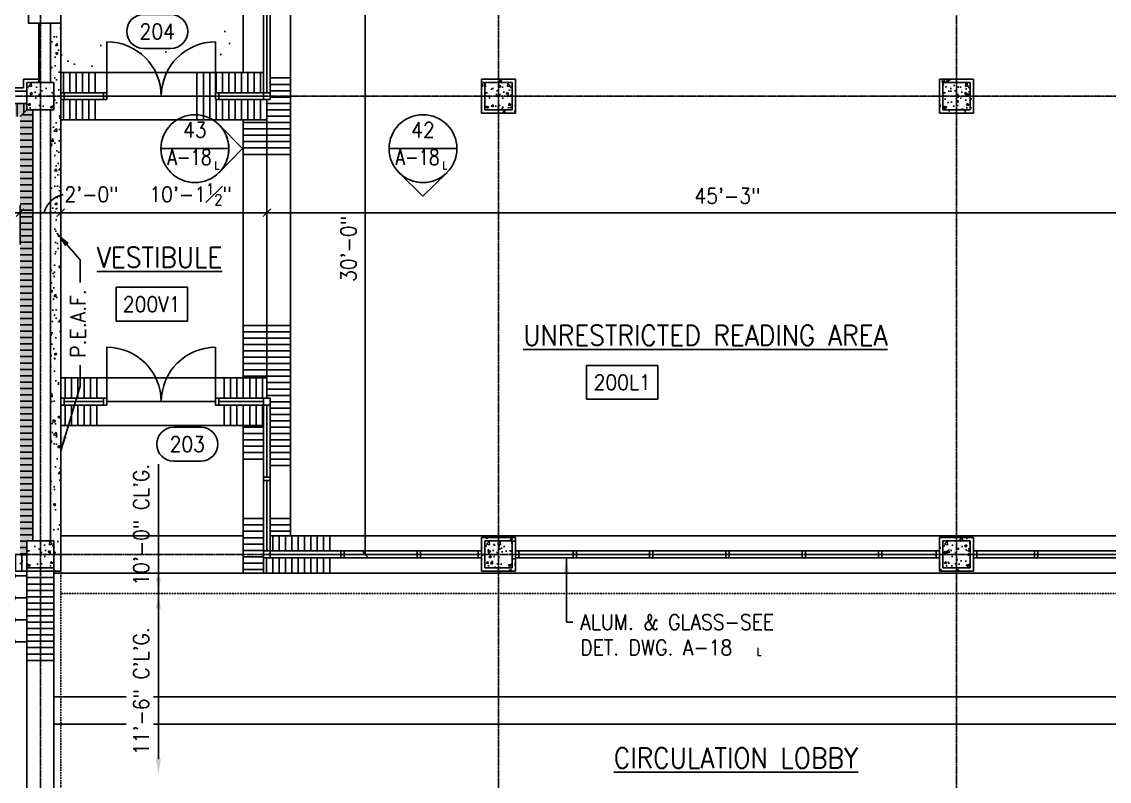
# Model space of a CAD drawing. Header units: inches. Extents: x 388 to 4053, y 352 to 2882.
# Drawn here: x 1736 to 2377, y 1724 to 2171 of the extents above; entities that cross this region are included whole.
import ezdxf
from ezdxf.enums import TextEntityAlignment as Align

# ---------------------------------------------------------------- set-up
doc = ezdxf.new("R2010")
doc.units = ezdxf.units.IN
doc.header["$LTSCALE"] = 0.5
doc.header["$MEASUREMENT"] = 0
doc.linetypes.add('CENTER', pattern=[3.25, 2.5, -0.25, 0.25, -0.25])
doc.linetypes.add('HIDDEN', pattern=[0.375, 0.25, -0.125])
for name, color, linetype in [('A-ANNO-DIMS', 7, 'Continuous'), ('A-ANNO-TEXT', 7, 'Continuous'), ('A-COLS', 2, 'Continuous'), ('A-COLS-PATT', 8, 'Continuous'), ('A-DOOR', 3, 'Continuous'), ('A-DOOR-IDEN', 7, 'Continuous'), ('A-ELEV-IDEN', 7, 'Continuous'), ('A-FLOR-IDEN', 7, 'Continuous'), ('A-FLOR-LEVL', 2, 'Continuous'), ('A-FLOR-OVHD', 2, 'Continuous'), ('A-FLOR-PATT', 8, 'Continuous'), ('A-FURN', 3, 'Continuous'), ('A-GLAZ', 3, 'Continuous'), ('A-GRID', 8, 'CENTER'), ('A-WALL', 2, 'Continuous'), ('A-WALL-PATT', 8, 'Continuous')]:
    doc.layers.add(name, color=color, linetype=linetype)
doc.styles.add('ROMANS', font='romans.shx', dxfattribs={"width": 0.9})
doc.dimstyles.new('DIM96', dxfattribs={"dimscale": 96, "dimtxt": 0.09375, "dimasz": 0.046875, "dimexe": 0.046875, "dimexo": 0.046875, "dimgap": 0.046875, "dimtad": 1, "dimdec": 4, "dimzin": 3, "dimdsep": 46, "dimlunit": 4, "dimtxsty": 'ROMANS', "dimblk": 'OBLIQUE', "dimcen": 0.046875, "dimaunit": 1, "dimazin": 0, "dimtfac": 0.7, "dimtdec": 4, "dimtofl": 0, "dimtmove": 2, "dimatfit": 3, "dimldrblk": 'OBLIQUE', "dimfxl": 0, "dimfrac": 1, "dimtolj": 1, "dimtzin": 0, "dimarcsym": 0})
doc.dimstyles.new('LD96', dxfattribs={"dimscale": 96, "dimtxt": 0.09375, "dimasz": 0.09375, "dimexe": 0.046875, "dimexo": 0.046875, "dimgap": 0.046875, "dimtad": 0, "dimdec": 4, "dimzin": 3, "dimdsep": 46, "dimlunit": 4, "dimtxsty": 'ROMANS', "dimcen": 0.046875, "dimaunit": 1, "dimadec": 0, "dimazin": 0, "dimtfac": 0.7, "dimtdec": 4, "dimtofl": 0, "dimtmove": 2, "dimatfit": 3, "dimfxl": 0, "dimfrac": 1, "dimtolj": 1, "dimtzin": 0, "dimarcsym": 0})
pattern_1 = [(90, (9.387, 0.503), (-3.75, 2e-16), [])]
pattern_2 = [(90, (10.4478, 0.9595), (-3.75, 2e-16), [])]
pattern_3 = [(50, (11.203, -0.822), (14.345204, -1.255043), [1.5, -16.5]), (355, (11.203, -0.822), (-2.77503, 15.04384), [1.2, -13.2]), (100.4514, (12.398, -0.927), (11.57019, 13.78879), [1.274804, -14.02284]), (46.1842, (11.203, 3.178), (21.34482, -3.31038), [2.25, -24.75]), (96.6356, (12.981, 2.902), (18.69325, 19.48236), [1.9122, -21.03426]), (351.1842, (11.203, 3.178), (18.69324, 19.48237), [1.8, -19.8]), (21, (13.203, 2.178), (11.93814, -8.05238), [1.5, -16.5]), (326, (13.203, 2.178), (4.86631, 14.503), [1.2, -13.2]), (71.4514, (14.197, 1.507), (16.80445, 6.45061), [1.274804, -14.02284]), (37.5, (11.2027, -0.8225), (0.243197, 6.657877), [0, -13.04, 0, -13.4, 0, -13.25]), (7.5, (11.203, -0.8225), (5.26139, 7.888234), [0, -7.64, 0, -12.74, 0, -5.05]), (327.5, (6.7427, -0.8225), (10.676449, -0.451097), [0, -5, 0, -15.6, 0, -20.7]), (317.5, (4.743, -0.822), (11.663723, 2.0021), [0, -6.5, 0, -10.36, 0, -14.7])]

# ---------------------------------------------------------------- blocks, each defined once
blk = doc.blocks.new('IDEN3')
for p, q in [((-0.0833, 0.1042), (0.0833, 0.1042)), ((-0.0833, -0.1042), (0.0833, -0.1042))]:
    blk.add_line(p, q)
for centre, start, end in [((-0.0833, 0), 90, 270), ((0.0833, 0), 270, 90)]:
    blk.add_arc(centre, 0.1042, start, end)
at = {"style": 'ROMANS', "width": 0.9}
blk.add_attdef('#', text='', height=0.0938, dxfattribs=at).set_placement((0, 0), align=Align.MIDDLE_CENTER)
blk = doc.blocks.new('ELEVIDEN')
for q in [(-14, 14.29), (14, 14.29)]:
    blk.add_line((0, 28), q)
blk.add_arc((0, 0), 20, 45.58469, 134.41531)
blk = doc.blocks.new('IDEN2')
for p, q in [((-0.2188, 0.1042), (0.2188, 0.1042)), ((-0.2188, 0.1042), (-0.2188, -0.1042)), ((0.2188, 0.1042), (0.2188, -0.1042)), ((-0.2188, -0.1042), (0.2188, -0.1042))]:
    blk.add_line(p, q)
at = {"style": 'ROMANS', "width": 0.9}
blk.add_attdef('#', text='', height=0.0938, dxfattribs=at).set_placement((0, 0), align=Align.MIDDLE_CENTER)
blk = doc.blocks.new('_Oblique')
at = {"color": 0, "lineweight": -2}
blk.add_line((-0.5, -0.5), (0.5, 0.5), dxfattribs=at)
blk = doc.blocks.new('*D57')
at = {"layer": 'A-ANNO-DIMS', "color": 0, "lineweight": -2}
for p, q in [((1934.6, 2217.28), (1943.02, 2217.28)), ((1938.52, 2217.28), (1938.52, 1857.28)), ((1932.59, 1857.28), (1943.02, 1857.28))]:
    blk.add_line(p, q, dxfattribs=at)
at = {"layer": 'Defpoints', "color": 0}
for p in [(1930.1, 2217.28), (1928.09, 1857.28), (1938.52, 1857.28)]:
    blk.add_point(p, dxfattribs=at)
at = {"layer": 'A-ANNO-DIMS', "color": 0, "lineweight": -2, "xscale": 4.5, "yscale": 4.5, "zscale": 4.5}
for p, rotation in [((1938.52, 2217.28), 90), ((1938.52, 1857.28), 270)]:
    blk.add_blockref('_Oblique', p, dxfattribs=dict(at, rotation=rotation))
at = {"layer": 'A-ANNO-DIMS', "color": 0, "insert": (1928.66, 2037.28), "char_height": 9, "attachment_point": 5, "rotation": 90, "style": 'ROMANS'}
blk.add_mtext('\\A1;30\'-0"', dxfattribs=at)
blk = doc.blocks.new('*D60')
at = {"layer": 'A-ANNO-DIMS', "color": 0, "lineweight": -2}
for p, q in [((1577.08, 2036.43), (1577.08, 2063.13)), ((1577.08, 2058.63), (1735.08, 2058.63)), ((1735.08, 2039.94), (1735.08, 2063.13))]:
    blk.add_line(p, q, dxfattribs=at)
at = {"layer": 'Defpoints', "color": 0}
for p in [(1735.08, 2058.63), (1577.08, 2031.93), (1735.08, 2035.44)]:
    blk.add_point(p, dxfattribs=at)
at = {"layer": 'A-ANNO-DIMS', "color": 0, "lineweight": -2, "xscale": 4.5, "yscale": 4.5, "zscale": 4.5, "rotation": 180}
blk.add_blockref('_Oblique', (1577.08, 2058.63), dxfattribs=at)
at = {"layer": 'A-ANNO-DIMS', "color": 0, "lineweight": -2, "xscale": 4.5, "yscale": 4.5, "zscale": 4.5}
blk.add_blockref('_Oblique', (1735.08, 2058.63), dxfattribs=at)
at = {"layer": 'A-ANNO-DIMS', "color": 0, "insert": (1687.43, 2069.43), "char_height": 9, "attachment_point": 5, "style": 'ROMANS'}
blk.add_mtext('\\A1;13\'-2"', dxfattribs=at)
blk = doc.blocks.new('*D61')
at = {"layer": 'A-ANNO-DIMS', "color": 0, "lineweight": -2}
for p, q in [((1735.08, 2039.94), (1735.08, 2063.13)), ((1735.08, 2058.63), (1759.08, 2058.63)), ((1759.08, 2047.67), (1759.08, 2063.13))]:
    blk.add_line(p, q, dxfattribs=at)
at = {"layer": 'Defpoints', "color": 0}
for p in [(1759.08, 2058.63), (1759.08, 2043.17), (1735.08, 2035.44)]:
    blk.add_point(p, dxfattribs=at)
at = {"layer": 'A-ANNO-DIMS', "color": 0, "lineweight": -2, "xscale": 4.5, "yscale": 4.5, "zscale": 4.5, "rotation": 180}
blk.add_blockref('_Oblique', (1735.08, 2058.63), dxfattribs=at)
at = {"layer": 'A-ANNO-DIMS', "color": 0, "lineweight": -2, "xscale": 4.5, "yscale": 4.5, "zscale": 4.5}
blk.add_blockref('_Oblique', (1759.08, 2058.63), dxfattribs=at)
at = {"layer": 'A-ANNO-DIMS', "color": 0, "insert": (1777.24, 2069.43), "char_height": 9, "attachment_point": 5, "style": 'ROMANS'}
blk.add_mtext('\\A1;2\'-0"', dxfattribs=at)
blk = doc.blocks.new('*D62')
at = {"layer": 'A-ANNO-DIMS', "color": 0, "lineweight": -2}
for p, q in [((1759.08, 2047.67), (1759.08, 2063.13)), ((1759.08, 2058.63), (1880.58, 2058.63)), ((1880.58, 2047.67), (1880.58, 2063.13))]:
    blk.add_line(p, q, dxfattribs=at)
at = {"layer": 'Defpoints', "color": 0}
for p in [(1880.58, 2058.63), (1759.08, 2043.17), (1880.58, 2043.17)]:
    blk.add_point(p, dxfattribs=at)
at = {"layer": 'A-ANNO-DIMS', "color": 0, "lineweight": -2, "xscale": 4.5, "yscale": 4.5, "zscale": 4.5, "rotation": 180}
blk.add_blockref('_Oblique', (1759.08, 2058.63), dxfattribs=at)
at = {"layer": 'A-ANNO-DIMS', "color": 0, "lineweight": -2, "xscale": 4.5, "yscale": 4.5, "zscale": 4.5}
blk.add_blockref('_Oblique', (1880.58, 2058.63), dxfattribs=at)
at = {"layer": 'A-ANNO-DIMS', "color": 0, "insert": (1835.67, 2069.43), "char_height": 9, "attachment_point": 5, "style": 'ROMANS'}
blk.add_mtext('\\A1;10\'-1{\\H0.700000x;\\S1#2;}"', dxfattribs=at)
blk = doc.blocks.new('*D63')
at = {"layer": 'A-ANNO-DIMS', "color": 0, "lineweight": -2}
for p, q in [((1880.58, 2047.67), (1880.58, 2063.13)), ((1880.58, 2058.63), (2423.58, 2058.63)), ((2423.58, 2024.43), (2423.58, 2063.13))]:
    blk.add_line(p, q, dxfattribs=at)
at = {"layer": 'Defpoints', "color": 0}
for p in [(2423.58, 2058.63), (1880.58, 2043.17), (2423.58, 2019.93)]:
    blk.add_point(p, dxfattribs=at)
at = {"layer": 'A-ANNO-DIMS', "color": 0, "lineweight": -2, "xscale": 4.5, "yscale": 4.5, "zscale": 4.5, "rotation": 180}
blk.add_blockref('_Oblique', (1880.58, 2058.63), dxfattribs=at)
at = {"layer": 'A-ANNO-DIMS', "color": 0, "lineweight": -2, "xscale": 4.5, "yscale": 4.5, "zscale": 4.5}
blk.add_blockref('_Oblique', (2423.58, 2058.63), dxfattribs=at)
at = {"layer": 'A-ANNO-DIMS', "color": 0, "insert": (2152.08, 2068.49), "char_height": 9, "attachment_point": 5, "style": 'ROMANS'}
blk.add_mtext('\\A1;45\'-3"', dxfattribs=at)
blk = doc.blocks.new('DOOR1')
at = {"color": 0, "linetype": 'ByBlock'}
blk.add_line((0, 0), (0, 1), dxfattribs=at)
blk.add_arc((0, 0), 1, 90, 180, dxfattribs=at)
blk = doc.blocks.new('IDEN4')
blk.add_line((-0.2083, 0), (0.2083, 0))
blk.add_circle((0, 0), 0.2083)
at = {"style": 'ROMANS'}
for tag, height, width, p in [('#', 0.0938, 0.9, (0, 0.1148)), ('##', 0.0938, 0.8, (-0.0336, -0.0524)), ('@', 0.0469, 0.9, (0.135, -0.1024))]:
    blk.add_attdef(tag, text='', height=height, dxfattribs=dict(at, width=width)).set_placement(p, align=Align.MIDDLE_CENTER)
blk = doc.blocks.new('1')
for p, q in [((-8, 8), (8, 8)), ((-8, 8), (-8, -8)), ((8, 8), (8, -8)), ((-8, -8), (8, -8))]:
    blk.add_line(p, q)

msp = doc.modelspace()

# ---------------------------------------------------------------- hatches: boundary and pattern name
at = {"layer": 'A-COLS-PATT'}
h = msp.add_hatch(dxfattribs=at)
h.set_pattern_fill('AR-CONC', color=256, scale=2, style=0)
h.set_pattern_definition([(50, (780.299, -251.055), (14.345204, -1.255043), [1.5, -16.5]), (355, (780.299, -251.055), (-2.77503, 15.04384), [1.2, -13.2]), (100.4514, (781.495, -251.159), (11.57019, 13.78879), [1.2748, -14.02284]), (46.1842, (780.3, -247.055), (21.34482, -3.31038), [2.25, -24.75]), (96.6356, (782.078, -247.33), (18.69325, 19.48236), [1.9122, -21.03426]), (351.1842, (780.3, -247.055), (18.69324, 19.48237), [1.8, -19.8]), (21, (782.299, -248.055), (11.93814, -8.05238), [1.5, -16.5]), (326, (782.299, -248.055), (4.86631, 14.503), [1.2, -13.2]), (71.4514, (783.294, -248.726), (16.80445, 6.45061), [1.2748, -14.02284]), (37.5, (780.299, -251.0546), (0.243197, 6.657877), [0, -13.04, 0, -13.4, 0, -13.25]), (7.5, (780.299, -251.0546), (5.26139, 7.888234), [0, -7.64, 0, -12.74, 0, -5.05]), (327.5, (775.839, -251.0546), (10.676449, -0.451097), [0, -5, 0, -15.6, 0, -20.7]), (317.5, (773.839, -251.055), (11.663723, 2.0021), [0, -6.5, 0, -10.36, 0, -14.7])])
h.paths.add_polyline_path([(1739.08318, 2135.27553), (1739.08318, 2119.27553), (1755.08318, 2119.27553), (1755.08318, 2135.27553)])
h = msp.add_hatch(dxfattribs=at)
h.set_pattern_fill('AR-CONC', color=256, scale=2, style=0)
h.set_pattern_definition([(130, (2983.867, -251.055), (-14.345204, -1.255043), [1.5, -16.5]), (185, (2983.867, -251.055), (2.77503, 15.04384), [1.2, -13.2]), (79.5486, (2982.672, -251.159), (-11.57019, 13.78879), [1.2748, -14.02284]), (133.8158, (2983.867, -247.055), (-21.34482, -3.31038), [2.25, -24.75]), (83.3644, (2982.088, -247.33), (-18.69325, 19.48236), [1.9122, -21.03426]), (188.8158, (2983.867, -247.055), (-18.69324, 19.48237), [1.8, -19.8]), (159, (2981.867, -248.055), (-11.93814, -8.05238), [1.5, -16.5]), (214, (2981.867, -248.055), (-4.86631, 14.503), [1.2, -13.2]), (108.5486, (2980.872, -248.726), (-16.80445, 6.45061), [1.2748, -14.02284]), (142.5, (2983.867, -251.0546), (-0.243197, 6.657877), [0, -13.04, 0, -13.4, 0, -13.25]), (172.5, (2983.867, -251.0546), (-5.26139, 7.888234), [0, -7.64, 0, -12.74, 0, -5.05]), (212.5, (2988.327, -251.0546), (-10.676449, -0.451097), [0, -5, 0, -15.6, 0, -20.7]), (222.5, (2990.327, -251.055), (-11.663723, 2.0021), [0, -6.5, 0, -10.36, 0, -14.7])])
h.paths.add_polyline_path([(2025.08318, 2135.27553), (2025.08318, 2119.27553), (2009.08318, 2119.27553), (2009.08318, 2135.27553)])
h = msp.add_hatch(dxfattribs=at)
h.set_pattern_fill('AR-CONC', color=256, scale=2, style=0)
h.set_pattern_definition([(130, (3253.867, -251.055), (-14.345204, -1.255043), [1.5, -16.5]), (185, (3253.867, -251.055), (2.77503, 15.04384), [1.2, -13.2]), (79.5486, (3252.672, -251.159), (-11.57019, 13.78879), [1.2748, -14.02284]), (133.8158, (3253.867, -247.055), (-21.34482, -3.31038), [2.25, -24.75]), (83.3644, (3252.088, -247.33), (-18.69325, 19.48236), [1.9122, -21.03426]), (188.8158, (3253.867, -247.055), (-18.69324, 19.48237), [1.8, -19.8]), (159, (3251.867, -248.055), (-11.93814, -8.05238), [1.5, -16.5]), (214, (3251.867, -248.055), (-4.86631, 14.503), [1.2, -13.2]), (108.5486, (3250.872, -248.726), (-16.80445, 6.45061), [1.2748, -14.02284]), (142.5, (3253.867, -251.0546), (-0.243197, 6.657877), [0, -13.04, 0, -13.4, 0, -13.25]), (172.5, (3253.867, -251.0546), (-5.26139, 7.888234), [0, -7.64, 0, -12.74, 0, -5.05]), (212.5, (3258.327, -251.0546), (-10.676449, -0.451097), [0, -5, 0, -15.6, 0, -20.7]), (222.5, (3260.327, -251.055), (-11.663723, 2.0021), [0, -6.5, 0, -10.36, 0, -14.7])])
h.paths.add_polyline_path([(2295.08318, 2135.27553), (2295.08318, 2119.27553), (2279.08318, 2119.27553), (2279.08318, 2135.27553)])
h = msp.add_hatch(dxfattribs=at)
h.set_pattern_fill('AR-CONC', color=256, scale=2, style=0)
h.set_pattern_definition([(130, (2713.867, -521.055), (-14.345204, -1.255043), [1.5, -16.5]), (185, (2713.867, -521.055), (2.77503, 15.04384), [1.2, -13.2]), (79.5486, (2712.672, -521.159), (-11.57019, 13.78879), [1.2748, -14.02284]), (133.8158, (2713.867, -517.055), (-21.34482, -3.31038), [2.25, -24.75]), (83.3644, (2712.088, -517.33), (-18.69325, 19.48236), [1.9122, -21.03426]), (188.8158, (2713.867, -517.055), (-18.69324, 19.48237), [1.8, -19.8]), (159, (2711.867, -518.055), (-11.93814, -8.05238), [1.5, -16.5]), (214, (2711.867, -518.055), (-4.86631, 14.503), [1.2, -13.2]), (108.5486, (2710.872, -518.726), (-16.80445, 6.45061), [1.2748, -14.02284]), (142.5, (2713.867, -521.0546), (-0.243197, 6.657877), [0, -13.04, 0, -13.4, 0, -13.25]), (172.5, (2713.867, -521.0546), (-5.26139, 7.888234), [0, -7.64, 0, -12.74, 0, -5.05]), (212.5, (2718.327, -521.0546), (-10.676449, -0.451097), [0, -5, 0, -15.6, 0, -20.7]), (222.5, (2720.327, -521.055), (-11.663723, 2.0021), [0, -6.5, 0, -10.36, 0, -14.7])])
h.paths.add_polyline_path([(1755.08318, 1865.27553), (1755.08318, 1849.27553), (1739.08318, 1849.27553), (1739.08318, 1865.27553)])
h = msp.add_hatch(dxfattribs=at)
h.set_pattern_fill('AR-CONC', color=256, scale=2, style=0)
h.set_pattern_definition([(50, (1050.299, -521.055), (14.345204, -1.255043), [1.5, -16.5]), (355, (1050.299, -521.055), (-2.77503, 15.04384), [1.2, -13.2]), (100.4514, (1051.495, -521.159), (11.57019, 13.78879), [1.2748, -14.02284]), (46.1842, (1050.3, -517.055), (21.34482, -3.31038), [2.25, -24.75]), (96.6356, (1052.078, -517.33), (18.69325, 19.48236), [1.9122, -21.03426]), (351.1842, (1050.3, -517.055), (18.69324, 19.48237), [1.8, -19.8]), (21, (1052.299, -518.055), (11.93814, -8.05238), [1.5, -16.5]), (326, (1052.299, -518.055), (4.86631, 14.503), [1.2, -13.2]), (71.4514, (1053.294, -518.726), (16.80445, 6.45061), [1.2748, -14.02284]), (37.5, (1050.299, -521.0546), (0.243197, 6.657877), [0, -13.04, 0, -13.4, 0, -13.25]), (7.5, (1050.299, -521.0546), (5.26139, 7.888234), [0, -7.64, 0, -12.74, 0, -5.05]), (327.5, (1045.839, -521.0546), (10.676449, -0.451097), [0, -5, 0, -15.6, 0, -20.7]), (317.5, (1043.839, -521.055), (11.663723, 2.0021), [0, -6.5, 0, -10.36, 0, -14.7])])
h.paths.add_polyline_path([(2009.08318, 1865.27553), (2009.08318, 1849.27553), (2025.08318, 1849.27553), (2025.08318, 1865.27553)])
h = msp.add_hatch(dxfattribs=at)
h.set_pattern_fill('AR-CONC', color=256, scale=2, style=0)
h.set_pattern_definition([(50, (1320.299, -521.055), (14.345204, -1.255043), [1.5, -16.5]), (355, (1320.299, -521.055), (-2.77503, 15.04384), [1.2, -13.2]), (100.4514, (1321.495, -521.159), (11.57019, 13.78879), [1.2748, -14.02284]), (46.1842, (1320.3, -517.055), (21.34482, -3.31038), [2.25, -24.75]), (96.6356, (1322.078, -517.33), (18.69325, 19.48236), [1.9122, -21.03426]), (351.1842, (1320.3, -517.055), (18.69324, 19.48237), [1.8, -19.8]), (21, (1322.299, -518.055), (11.93814, -8.05238), [1.5, -16.5]), (326, (1322.299, -518.055), (4.86631, 14.503), [1.2, -13.2]), (71.4514, (1323.294, -518.726), (16.80445, 6.45061), [1.2748, -14.02284]), (37.5, (1320.299, -521.0546), (0.243197, 6.657877), [0, -13.04, 0, -13.4, 0, -13.25]), (7.5, (1320.299, -521.0546), (5.26139, 7.888234), [0, -7.64, 0, -12.74, 0, -5.05]), (327.5, (1315.839, -521.0546), (10.676449, -0.451097), [0, -5, 0, -15.6, 0, -20.7]), (317.5, (1313.839, -521.055), (11.663723, 2.0021), [0, -6.5, 0, -10.36, 0, -14.7])])
h.paths.add_polyline_path([(2279.08318, 1865.27553), (2279.08318, 1849.27553), (2295.08318, 1849.27553), (2295.08318, 1865.27553)])
at = {"layer": 'A-FLOR-PATT'}
h = msp.add_hatch(dxfattribs=at)
h.set_pattern_fill('AR-SAND', color=256, scale=20, style=0)
h.set_pattern_definition([(37.5, (10.54, -1.04), (-1.25987, 38.53648), [0, -30.4, 0, -34, 0, -32.5]), (7.5, (10.54, -1.04), (35.3955, 56.4429), [0, -16.4, 0, -27.4, 0, -10.5]), (327.5, (-14.06, -1.04), (62.28284, 0.11318), [0, -10, 0, -36, 0, -47]), (317.5, (-14.06, -1.04), (60.1225, 17.5535), [0, -5, 0, -23.6, 0, -27])])
h.paths.add_polyline_path([(1866.58318, 2231.27553), (2017.08318, 2231.27553), (2017.08318, 2293.27553), (1759.08318, 2293.27553), (1759.08318, 2194.27553), (1759.08318, 2170.27553), (1759.08318, 2141.27553), (1786.33318, 2141.27553), (1786.33318, 2159.27553, -0.287007575), (1815.10817, 2141.27553), (1821.55819, 2141.27553, -0.287007575), (1850.33318, 2159.27553), (1850.33318, 2141.27553), (1866.58318, 2141.27553)])
h.paths.add_polyline_path([(1823.94978, 2155.42405), (1807.94978, 2155.42405, -1), (1807.94978, 2175.42405), (1823.94978, 2175.42405, -1)], flags=16)
h.paths.add_polyline_path([(2017.08318, 2293.27553), (2017.08318, 2231.27553), (2287.08318, 2231.27553), (2287.08318, 2293.27553)])
h.paths.add_polyline_path([(2271.78924, 2260.3664, -0.201565858), (2265.78632, 2246.08069), (2251.78924, 2232.3664), (2237.79215, 2246.08069, -0.201565858), (2231.78924, 2260.3664, -1)], flags=16)
h.paths.add_polyline_path([(2287.08318, 2293.27553), (2287.08318, 2231.27553), (2437.58318, 2231.27553), (2437.58318, 2141.27553), (2453.83318, 2141.27553), (2453.83318, 2159.27553, -0.287007575), (2482.60817, 2141.27553), (2489.05819, 2141.27553, -0.287007575), (2517.83318, 2159.27553), (2517.83318, 2141.27553), (2545.08318, 2141.27553), (2545.08318, 2293.27553)])
h.paths.add_polyline_path([(2475.70332, 2175.42405), (2491.70332, 2175.42405, -1), (2491.70332, 2155.42405), (2475.70332, 2155.42405, -1)], flags=16)
h.paths.add_polyline_path([(1803.09263, 2158.67327), (1828.80692, 2158.67327), (1828.80692, 2172.17327), (1803.09263, 2172.17327)], flags=8)
h.paths.add_polyline_path([(1921.0576, 2246.86756), (1921.0576, 2290.71042), (1936.27189, 2290.71042), (1936.27189, 2246.86756)], flags=24)
h.paths.add_polyline_path([(1763.00136, 2283.28473), (1799.12993, 2283.28473), (1799.12993, 2268.07044), (1763.00136, 2268.07044)], flags=24)
h.paths.add_polyline_path([(1844.26605, 2185.63207), (1848.83033, 2185.63207), (1848.83033, 2192.38207), (1844.26605, 2192.38207)], flags=24)
h.paths.add_polyline_path([(1775.97228, 2244.87437), (1851.44371, 2244.87437), (1851.44371, 2186.37437), (1775.97228, 2186.37437)], flags=24)
h.paths.add_polyline_path([(2121.92162, 2242.01438), (2126.4859, 2242.01438), (2126.4859, 2248.76438), (2121.92162, 2248.76438)], flags=24)
h.paths.add_polyline_path([(2021.17965, 2270.91219), (2155.27965, 2270.91219), (2155.27965, 2242.41219), (2021.17965, 2242.41219)], flags=24)
h.paths.add_polyline_path([(2472.19618, 2158.67327), (2495.21046, 2158.67327), (2495.21046, 2172.17327), (2472.19618, 2172.17327)], flags=8)
h.paths.add_polyline_path([(2507.36352, 2293.10073), (2543.49209, 2293.10073), (2543.49209, 2277.88645), (2507.36352, 2277.88645)], flags=24)
h.paths.add_polyline_path([(2513.51944, 2170.28313), (2513.51944, 2216.44028), (2527.01944, 2216.44028), (2527.01944, 2170.28313)], flags=24)
h = msp.add_hatch(dxfattribs=at)
h.set_pattern_fill('LINE', color=256, scale=30, angle=90, style=0)
h.set_pattern_definition(pattern_1)
h.paths.add_polyline_path([(1780.13015, 2141.27553), (1759.08318, 2141.27553), (1759.08318, 2129.27553), (1780.13015, 2129.27553)])
h.paths.add_polyline_path([(1780.13015, 2125.27553), (1759.08318, 2125.27553), (1759.08318, 2113.27553), (1780.13015, 2113.27553)])
h = msp.add_hatch(dxfattribs=at)
h.set_pattern_fill('LINE', color=256, scale=30, angle=90, style=0)
h.set_pattern_definition(pattern_1)
h.paths.add_polyline_path([(1878.58318, 2141.27553), (1866.58318, 2141.27553), (1850.33318, 2141.27553), (1850.33318, 2129.27553), (1878.58318, 2129.27553)])
h.paths.add_polyline_path([(1850.33318, 2141.27553), (1838.94551, 2141.27553), (1838.94551, 2127.27553), (1850.33318, 2127.27553)])
h.paths.add_polyline_path([(1880.58318, 2125.27553), (1850.33318, 2125.27553), (1850.33318, 2127.27553), (1838.94551, 2127.27553), (1838.94551, 2116.36488, -0.132144041), (1848.86569, 2113.27553), (1866.58318, 2113.27553), (1880.58318, 2113.27553)])
h.paths.add_polyline_path([(1838.94551, 2116.36488), (1838.94551, 2113.27553), (1848.86569, 2113.27553, 0.132144041)], flags=16)
h = msp.add_hatch(dxfattribs=at)
h.set_pattern_fill('LINE', color=256, scale=30, style=0)
h.set_pattern_definition([(0, (9.387, 0.503), (0, 3.75), [])])
h.paths.add_polyline_path([(1894.58318, 2141.27553), (1882.58318, 2141.27553), (1882.58318, 2127.27553), (1894.58318, 2127.27553)])
h.paths.add_polyline_path([(1894.58318, 2127.27553), (1882.58318, 2127.27553), (1882.58318, 2125.27553), (1880.58318, 2125.27553), (1880.58318, 2113.27553), (1894.58318, 2113.27553)])
h.paths.add_polyline_path([(1894.58318, 2113.27553), (1880.58318, 2113.27553), (1880.58318, 2101.12621), (1894.58318, 2101.12621)])
h.paths.add_polyline_path([(1880.58318, 2113.27553), (1866.58318, 2113.27553), (1866.58318, 2101.12621), (1880.58318, 2101.12621)])
h.paths.add_polyline_path([(1880.58318, 2101.12621), (1866.58318, 2101.12621), (1866.58318, 2091.4098), (1880.58318, 2091.4098)])
h.paths.add_polyline_path([(1894.58318, 2101.12621), (1880.58318, 2101.12621), (1880.58318, 2091.4098), (1894.58318, 2091.4098)])
h = msp.add_hatch(dxfattribs=at)
h.set_pattern_fill('LINE', color=256, scale=30, style=0)
h.set_pattern_definition([(0, (10.4478, 0.9595), (0, 3.75), [])])
h.paths.add_polyline_path([(1880.58318, 1992.75074), (1866.58318, 1992.75074), (1866.58318, 1961.27553), (1880.58318, 1961.27553)])
h.paths.add_polyline_path([(1894.58318, 1992.75074), (1880.58318, 1992.75074), (1880.58318, 1961.27553), (1894.58318, 1961.27553)])
h.paths.add_polyline_path([(1894.58318, 1961.27553), (1880.58318, 1961.27553), (1880.58318, 1949.27553), (1882.58318, 1949.27553), (1882.58318, 1908.873), (1894.58318, 1908.873)])
h.paths.add_polyline_path([(1878.58318, 1933.27553), (1866.58318, 1933.27553), (1866.58318, 1913.10536), (1878.58318, 1913.10536)])
h = msp.add_hatch(dxfattribs=at)
h.set_pattern_fill('LINE', color=256, scale=30, angle=90, style=0)
h.set_pattern_definition(pattern_2)
h.paths.add_polyline_path([(1782.7211, 1961.27553), (1759.08318, 1961.27553), (1759.08318, 1949.27553), (1782.7211, 1949.27553)])
h.paths.add_polyline_path([(1782.7211, 1945.27553), (1759.08318, 1945.27553), (1759.08318, 1933.27553), (1782.7211, 1933.27553)])
h = msp.add_hatch(dxfattribs=at)
h.set_pattern_fill('LINE', color=256, scale=30, angle=90, style=0)
h.set_pattern_definition(pattern_2)
h.paths.add_polyline_path([(1878.58318, 1945.27553), (1852.01759, 1945.27553), (1852.01759, 1933.27553), (1878.58318, 1933.27553)])
h.paths.add_polyline_path([(1880.58318, 1961.27553), (1852.01759, 1961.27553), (1852.01759, 1949.27553), (1880.58318, 1949.27553)])
h = msp.add_hatch(dxfattribs=at)
h.set_pattern_fill('LINE', color=256, scale=30, style=0)
h.set_pattern_definition([(0, (9.025, -0.4036), (0, 3.75), [])])
h.paths.add_polyline_path([(1878.58318, 1873.74774), (1866.58318, 1873.74774), (1866.58318, 1868.27553), (1878.58318, 1868.27553)])
h.paths.add_polyline_path([(1878.58318, 1868.27553), (1866.58318, 1868.27553), (1866.58318, 1857.27553), (1878.58318, 1857.27553)])
h.paths.add_polyline_path([(1878.58318, 1881.81049), (1866.58318, 1881.81049), (1866.58318, 1873.74774), (1878.58318, 1873.74774)])
h.paths.add_polyline_path([(1894.58318, 1881.81049), (1882.58318, 1881.81049), (1882.58318, 1873.74774), (1894.58318, 1873.74774)])
h.paths.add_polyline_path([(1894.58318, 1873.74774), (1882.58318, 1873.74774), (1882.58318, 1868.27553), (1894.58318, 1868.27553)])
h.paths.add_polyline_path([(1878.58318, 1855.27553), (1878.58318, 1857.27553), (1866.58318, 1857.27553), (1866.58318, 1846.27553), (1878.58318, 1846.27553)])
h = msp.add_hatch(dxfattribs=at)
h.set_pattern_fill('LINE', color=256, scale=30, angle=90, style=0)
h.set_pattern_definition([(90, (9.025, -0.4036), (-3.75, 2e-16), [])])
h.paths.add_polyline_path([(1921.21818, 1868.27553), (1882.58318, 1868.27553), (1882.58318, 1859.27553), (1921.21818, 1859.27553)])
h.paths.add_polyline_path([(1921.21818, 1855.27553), (1878.58318, 1855.27553), (1878.58318, 1846.27553), (1921.21818, 1846.27553)])
h = msp.add_hatch(dxfattribs=at)
h.set_pattern_fill('HONEY', color=256, scale=60, style=0)
h.paths.add_polyline_path([(1681.22769, 1848.2318), (1689.08318, 1848.2318), (1689.08318, 1856.90053, 0.00260422), (1689.08123, 1857.27553), (1653.08318, 1857.27553), (1653.08318, 1856.90053), (1653.08318, 1847.27553), (1652.08318, 1847.27553), (1652.08318, 1816.1492), (1652.08318, 1791.47659), (1666.03121, 1791.47659), (1665.58344, 1791.93359), (1679.29772, 1805.93068, -0.435654735), (1708.58049, 1805.16569), (1739.08318, 1805.16569), (1739.08318, 1847.27553), (1728.08318, 1847.27553), (1728.08318, 1856.76588), (1728.08318, 1857.27553), (1692.08679, 1857.27553, 0.003539353), (1692.08318, 1856.76588), (1692.08318, 1848.2318), (1697.22769, 1848.2318, -1), (1697.22769, 1828.2318), (1681.22769, 1828.2318, -1)])
h.paths.add_polyline_path([(1624.36973, 1830.3992), (1677.08402, 1830.3992), (1677.08402, 1816.8992), (1624.36973, 1816.8992)], flags=9)
h = msp.add_hatch(dxfattribs=at)
h.set_pattern_fill('LINE', color=256, scale=30, style=0)
h.set_pattern_definition([(0, (11.02, -1.4544), (0, 3.75), [])])
h.paths.add_polyline_path([(1755.08318, 1847.27553), (1747.08318, 1847.27553), (1747.08318, 1794.51495), (1755.08318, 1794.51495)])
h.paths.add_polyline_path([(1747.08318, 1847.27553), (1739.08318, 1847.27553), (1739.08318, 1794.51495), (1747.08318, 1794.51495)])
at = {"layer": 'A-WALL-PATT'}
h = msp.add_hatch(dxfattribs=at)
h.set_pattern_fill('AR-CONC', color=256, scale=2, style=0)
h.set_pattern_definition([(50, (8.345, 1.141), (14.345204, -1.255043), [1.5, -16.5]), (355, (8.345, 1.141), (-2.77503, 15.04384), [1.2, -13.2]), (100.4514, (9.54, 1.037), (11.57019, 13.78879), [1.274804, -14.02284]), (46.1842, (8.345, 5.141), (21.34482, -3.31038), [2.25, -24.75]), (96.6356, (10.123, 4.866), (18.69325, 19.48236), [1.9122, -21.03426]), (351.1842, (8.345, 5.141), (18.69324, 19.48237), [1.8, -19.8]), (21, (10.345, 4.141), (11.93814, -8.05238), [1.5, -16.5]), (326, (10.345, 4.141), (4.86631, 14.503), [1.2, -13.2]), (71.4514, (11.34, 3.47), (16.80445, 6.45061), [1.274804, -14.02284]), (37.5, (8.3445, 1.1414), (0.243197, 6.657877), [0, -13.04, 0, -13.4, 0, -13.25]), (7.5, (8.3445, 1.1414), (5.26139, 7.888234), [0, -7.64, 0, -12.74, 0, -5.05]), (327.5, (3.8845, 1.1414), (10.676449, -0.451097), [0, -5, 0, -15.6, 0, -20.7]), (317.5, (1.885, 1.141), (11.663723, 2.0021), [0, -6.5, 0, -10.36, 0, -14.7])])
h.paths.add_polyline_path([(1759.08318, 2170.27553), (1753.08318, 2170.27553), (1753.08318, 2135.27553), (1755.08318, 2135.27553), (1755.08318, 2127.27553), (1759.08318, 2127.27553), (1759.08318, 2129.27553)])
h.paths.add_polyline_path([(1759.08318, 2127.27553), (1755.08318, 2127.27553), (1755.08318, 2119.27553), (1753.08318, 2119.27553), (1753.08318, 2065.28448, -0.116937489), (1759.08318, 2069.02011)])
h.paths.add_polyline_path([(1753.08318, 1865.27553), (1755.08318, 1865.27553), (1755.08318, 1857.27553), (1759.08318, 1857.27553), (1759.08318, 2069.02011, 0.116937489), (1753.08318, 2065.28448)])
h = msp.add_hatch(dxfattribs=at)
h.set_pattern_fill('AR-CONC', color=256, scale=2, style=0)
h.set_pattern_definition(pattern_3)
h.paths.add_polyline_path([(2027.08318, 2137.27553), (2007.08318, 2137.27553), (2007.08318, 2117.27553), (2027.08318, 2117.27553)])
h = msp.add_hatch(dxfattribs=at)
h.set_pattern_fill('AR-CONC', color=256, scale=2, style=0)
h.set_pattern_definition(pattern_3)
h.paths.add_polyline_path([(2297.08318, 2137.27553), (2277.08318, 2137.27553), (2277.08318, 2117.27553), (2297.08318, 2117.27553)])
h = msp.add_hatch(dxfattribs=at)
h.set_pattern_fill('AR-SAND', color=256, scale=4, style=0)
h.set_pattern_definition([(37.5, (10.3947, 0), (-0.251973, 7.707295), [0, -6.08, 0, -6.8, 0, -6.5]), (7.5, (10.395, 0), (7.079107, 11.288584), [0, -3.28, 0, -5.48, 0, -2.1]), (327.5, (5.4747, 0), (12.456567, 0.022636), [0, -2, 0, -7.2, 0, -9.4]), (317.5, (5.475, 0), (12.024506, 3.510702), [0, -1, 0, -4.72, 0, -5.4])])
h.paths.add_polyline_path([(1577.08318, 2115.27553), (1735.08318, 2115.27553), (1739.08318, 2119.27553), (1739.08318, 2122.90053), (1584.45818, 2122.90053), (1584.45818, 2119.27553), (1572.45818, 2119.27553), (1572.45818, 2122.90053), (1569.45818, 2122.90053), (1569.45818, 1857.27553), (1577.08318, 1857.27553)])
h.paths.add_polyline_path([(1742.70818, 2119.27553), (1739.08318, 2119.27553), (1735.08318, 2115.27553), (1735.08318, 1857.27553), (1739.08318, 1857.27553), (1739.08318, 1865.27553), (1742.70818, 1865.27553)])
h.paths.add_polyline_path([(1584.45818, 2119.27553), (1584.45818, 2122.90053), (1572.45818, 2122.90053), (1572.45818, 2119.27553)], flags=16)
h = msp.add_hatch(dxfattribs=at)
h.set_pattern_fill('LINE', color=256, scale=30, angle=90, style=0)
h.set_pattern_definition([(90, (12.2418, 1.2734), (-3.75, 2e-16), [])])
h.paths.add_polyline_path([(1585.45818, 2122.90053), (1573.45818, 2122.90053), (1573.45818, 2115.27553), (1585.45818, 2115.27553)])
h.paths.add_polyline_path([(1739.08318, 2119.27553), (1739.08318, 2122.90053), (1585.45818, 2122.90053), (1585.45818, 2115.27553), (1735.08318, 2115.27553)])
h = msp.add_hatch(dxfattribs=at)
h.set_pattern_fill('LINE', color=256, scale=30, style=0)
h.set_pattern_definition([(0, (12.2418, 1.2734), (0, 3.75), [])])
h.paths.add_polyline_path([(1742.70818, 2119.27553), (1739.08318, 2119.27553), (1735.08318, 2115.27553), (1735.08318, 1857.27553), (1739.08318, 1857.27553), (1739.08318, 1865.27553), (1742.70818, 1865.27553)])
h = msp.add_hatch(dxfattribs=at)
h.set_pattern_fill('AR-CONC', color=256, scale=2, style=0)
h.set_pattern_definition(pattern_3)
h.paths.add_polyline_path([(2027.08318, 1867.27553), (2007.08318, 1867.27553), (2007.08318, 1847.27553), (2027.08318, 1847.27553)])
h = msp.add_hatch(dxfattribs=at)
h.set_pattern_fill('AR-CONC', color=256, scale=2, style=0)
h.set_pattern_definition(pattern_3)
h.paths.add_polyline_path([(2297.08318, 1867.27553), (2277.08318, 1867.27553), (2277.08318, 1847.27553), (2297.08318, 1847.27553)])
h = msp.add_hatch(dxfattribs=at)
h.set_pattern_fill('LINE', color=256, scale=30, angle=90, style=0)
h.paths.add_polyline_path([(1739.08318, 1856.90053), (1735.08318, 1856.90053), (1733.08318, 1856.90053), (1731.08318, 1856.90053), (1731.08318, 1847.27553), (1739.08318, 1847.27553)])
h = msp.add_hatch(dxfattribs=at)
h.set_pattern_fill('AR-CONC', color=256, scale=2, style=0)
h.set_pattern_definition([(50, (5.03, 0), (14.345204, -1.25504), [1.5, -16.5]), (355, (5.03, 0), (-2.77503, 15.04384), [1.2, -13.2]), (100.4514, (6.226, -0.105), (11.57019, 13.78879), [1.2748, -14.02284]), (46.1842, (5.03, 4), (21.34482, -3.31038), [2.25, -24.75]), (96.6356, (6.81, 3.724), (18.69325, 19.48236), [1.9122, -21.03426]), (351.1842, (5.03, 4), (18.69324, 19.48237), [1.8, -19.8]), (21, (7.03, 3), (11.93814, -8.05238), [1.5, -16.5]), (326, (7.03, 3), (4.86631, 14.503), [1.2, -13.2]), (71.4514, (8.025, 2.329), (16.80445, 6.45061), [1.2748, -14.02284]), (37.5, (5.0303, 0), (0.243197, 6.657877), [0, -13.04, 0, -13.4, 0, -13.25]), (7.5, (5.03, 0), (5.26139, 7.888234), [0, -7.64, 0, -12.74, 0, -5.05]), (327.5, (0.5703, 0), (10.676449, -0.451097), [0, -5, 0, -15.6, 0, -20.7]), (317.5, (-1.43, 0), (11.663723, 2.0021), [0, -6.5, 0, -10.36, 0, -14.7])])
h.paths.add_polyline_path([(1733.08318, 1856.76588), (1731.08318, 1856.76588), (1731.08318, 1847.27553), (1739.08318, 1847.27553), (1739.08318, 1856.76588), (1735.08318, 1856.76588)])

# ---------------------------------------------------------------- linework, layer by layer
at = {"layer": 'A-ANNO-DIMS'}
msp.add_arc((1763.96035, 2054.50033), 15.31701, 102.91031583, 164.35820009, dxfattribs=at)
at = {"layer": 'A-ANNO-TEXT'}
msp.add_solid([(1818.15729, 1736.49434), (1816.65729, 1727.49434), (1815.15729, 1736.49434)], dxfattribs=at)
at = {"layer": 'A-FLOR-LEVL'}
for p, q in [((1866.58318, 2231.27553), (1866.58318, 2141.27553)), ((1894.58318, 2203.27553), (1894.58318, 1868.27553)), ((1866.58318, 2141.27553), (1759.08318, 2141.27553)), ((1866.58318, 2113.27553), (1759.08318, 2113.27553)), ((1866.58318, 2113.27553), (1866.58318, 1961.27553)), ((1866.58318, 1961.27553), (1759.08318, 1961.27553)), ((1866.58318, 1933.27553), (1759.08318, 1933.27553)), ((1866.58318, 1933.27553), (1866.58318, 1846.27553)), ((1759.08318, 1868.27553), (1866.58318, 1868.27553)), ((1894.58318, 1868.27553), (2409.58318, 1868.27553)), ((1739.08318, 1847.27553), (1739.08318, 1597.27553)), ((1755.08318, 1847.27553), (1755.08318, 1597.27553)), ((1755.08318, 1846.27553), (2549.08318, 1846.27553)), ((1755.08318, 1773.27553), (1797.59706, 1773.27553)), ((1813.66849, 1773.27553), (2549.08318, 1773.27553)), ((1755.08318, 1757.27553), (1797.59706, 1757.27553)), ((1813.66849, 1757.27553), (2549.08318, 1757.27553))]:
    msp.add_line(p, q, dxfattribs=at)
at = {"layer": 'A-FLOR-OVHD', "linetype": 'HIDDEN'}
for p, q in [((1759.08318, 1847.27553), (1759.08318, 1367.79181)), ((1759.08318, 1834.27553), (2545.08318, 1834.27553))]:
    msp.add_line(p, q, dxfattribs=at)
at = {"layer": 'A-FLOR-PATT'}
for p, q in [((1866.58318, 2141.27553), (1878.58318, 2141.27553)), ((1850.33318, 2127.27553), (1786.33318, 2127.27553)), ((1880.58318, 2125.27553), (1880.58318, 1949.27553)), ((1866.58318, 2113.27553), (1880.58318, 2113.27553)), ((1880.58318, 1961.27553), (1866.58318, 1961.27553)), ((1850.33318, 1947.27553), (1786.33318, 1947.27553)), ((1878.58318, 1933.27553), (1866.58318, 1933.27553)), ((1882.58318, 1868.27553), (1894.58318, 1868.27553)), ((1878.58318, 1855.27553), (1878.58318, 1846.27553))]:
    msp.add_line(p, q, dxfattribs=at)
at = {"layer": 'A-FURN'}
msp.add_lwpolyline([(1740.08318, 2194.27553), (1759.08318, 2194.27553), (1759.08318, 2170.27553), (1740.08318, 2170.27553)], close=True, dxfattribs=at)
at = {"layer": 'A-GLAZ'}
for p, q in [((1878.58318, 2219.27553), (1878.58318, 2125.27553)), ((1882.58318, 2219.27553), (1882.58318, 2125.27553)), ((1880.58318, 2215.27553), (1880.58318, 2129.27553)), ((1786.33318, 2129.27553), (1759.08318, 2129.27553)), ((1759.08318, 2129.27553), (1759.08318, 2125.27553)), ((1761.08318, 2129.27553), (1761.08318, 2125.27553)), ((1784.33318, 2129.27553), (1784.33318, 2125.27553)), ((1786.33318, 2129.27553), (1786.33318, 2125.27553)), ((1882.58318, 2129.27553), (1850.33318, 2129.27553)), ((1850.33318, 2129.27553), (1850.33318, 2125.27553)), ((1852.33318, 2129.27553), (1852.33318, 2125.27553)), ((1786.33318, 2125.27553), (1759.08318, 2125.27553)), ((1784.33318, 2127.27553), (1761.08318, 2127.27553)), ((1882.58318, 2125.27553), (1850.33318, 2125.27553)), ((1878.58318, 2127.27553), (1852.33318, 2127.27553)), ((1786.33318, 1949.27553), (1759.08318, 1949.27553)), ((1759.08318, 1945.27553), (1759.08318, 1949.27553)), ((1761.08318, 1945.27553), (1761.08318, 1949.27553)), ((1784.33318, 1945.27553), (1784.33318, 1949.27553)), ((1786.33318, 1945.27553), (1786.33318, 1949.27553)), ((1882.58318, 1949.27553), (1850.33318, 1949.27553)), ((1850.33318, 1945.27553), (1850.33318, 1949.27553)), ((1852.33318, 1945.27553), (1852.33318, 1949.27553)), ((1878.58318, 1949.27553), (1878.58318, 1855.27553)), ((1882.58318, 1949.27553), (1882.58318, 1855.27553)), ((1786.33318, 1945.27553), (1759.08318, 1945.27553)), ((1784.33318, 1947.27553), (1761.08318, 1947.27553)), ((1882.58318, 1945.27553), (1850.33318, 1945.27553)), ((1878.58318, 1947.27553), (1852.33318, 1947.27553)), ((1880.58318, 1945.27553), (1880.58318, 1902.77553)), ((1878.58318, 1902.77553), (1882.58318, 1902.77553)), ((1878.58318, 1900.77553), (1882.58318, 1900.77553)), ((1880.58318, 1900.77553), (1880.58318, 1859.27553)), ((1878.58318, 1859.27553), (2007.08318, 1859.27553)), ((1924.08318, 1855.27553), (1924.08318, 1859.27553)), ((1926.08318, 1855.27553), (1926.08318, 1859.27553)), ((1969.08318, 1855.27553), (1969.08318, 1859.27553)), ((1971.08318, 1855.27553), (1971.08318, 1859.27553)), ((2005.08318, 1855.27553), (2005.08318, 1859.27553)), ((2007.08318, 1855.27553), (2007.08318, 1859.27553)), ((2027.08318, 1859.27553), (2277.08318, 1859.27553)), ((2027.08318, 1855.27553), (2027.08318, 1859.27553)), ((2029.08318, 1855.27553), (2029.08318, 1859.27553)), ((2061.08318, 1855.27553), (2061.08318, 1859.27553)), ((2063.08318, 1855.27553), (2063.08318, 1859.27553)), ((2106.08318, 1855.27553), (2106.08318, 1859.27553)), ((2108.08318, 1855.27553), (2108.08318, 1859.27553)), ((2151.08318, 1855.27553), (2151.08318, 1859.27553)), ((2153.08318, 1855.27553), (2153.08318, 1859.27553)), ((2196.08318, 1855.27553), (2196.08318, 1859.27553)), ((2198.08318, 1855.27553), (2198.08318, 1859.27553)), ((2241.08318, 1855.27553), (2241.08318, 1859.27553)), ((2243.08318, 1855.27553), (2243.08318, 1859.27553)), ((2275.08318, 1855.27553), (2275.08318, 1859.27553)), ((2277.08318, 1855.27553), (2277.08318, 1859.27553)), ((2297.08318, 1859.27553), (2425.58318, 1859.27553)), ((2297.08318, 1855.27553), (2297.08318, 1859.27553)), ((2299.08318, 1855.27553), (2299.08318, 1859.27553)), ((2333.08318, 1855.27553), (2333.08318, 1859.27553)), ((2335.08318, 1855.27553), (2335.08318, 1859.27553)), ((1878.58318, 1855.27553), (2007.08318, 1855.27553)), ((1882.58318, 1857.27553), (1924.08318, 1857.27553)), ((1926.08318, 1857.27553), (1969.08318, 1857.27553)), ((1971.08318, 1857.27553), (2005.08318, 1857.27553)), ((2027.08318, 1855.27553), (2277.08318, 1855.27553)), ((2029.08318, 1857.27553), (2061.08318, 1857.27553)), ((2063.08318, 1857.27553), (2106.08318, 1857.27553)), ((2108.08318, 1857.27553), (2151.08318, 1857.27553)), ((2153.08318, 1857.27553), (2196.08318, 1857.27553)), ((2198.08318, 1857.27553), (2241.08318, 1857.27553)), ((2243.08318, 1857.27553), (2275.08318, 1857.27553)), ((2297.08318, 1855.27553), (2425.58318, 1855.27553)), ((2299.08318, 1857.27553), (2333.08318, 1857.27553)), ((2335.08318, 1857.27553), (2378.08318, 1857.27553))]:
    msp.add_line(p, q, dxfattribs=at)
at = {"layer": 'A-GRID'}
for p, q in [((1747.08318, 2833.64311), (1747.08318, 1365.8528)), ((2017.08318, 2833.64311), (2017.08318, 1189.96909)), ((2287.08318, 2328.80213), (2287.08318, 1267.35426)), ((1535.81009, 2127.27553), (4004.54291, 2127.27553)), ((510.08318, 1857.27553), (4004.54291, 1857.27553))]:
    msp.add_line(p, q, dxfattribs=at)
at = {"layer": 'A-WALL'}
for p, q in [((1759.08318, 2170.27553), (1746.08318, 2170.27553)), ((1746.08318, 2170.27553), (1746.08318, 2135.27553)), ((1753.08318, 2170.27553), (1753.08318, 2135.27553)), ((1759.08318, 2170.27553), (1759.08318, 1847.27553)), ((1737.08318, 2137.27553), (1737.08318, 2132.27553)), ((1737.08318, 2137.27553), (1746.08318, 2137.27553)), ((1739.08318, 2135.27553), (1755.08318, 2135.27553)), ((1739.08318, 2119.27553), (1739.08318, 2135.27553)), ((1755.08318, 2135.27553), (1755.08318, 2119.27553)), ((1759.08318, 2139.27553), (1759.08318, 2113.27553)), ((2027.08318, 2137.27553), (2007.08318, 2137.27553)), ((2007.08318, 2137.27553), (2007.08318, 2117.27553)), ((2009.08318, 2135.27553), (2025.08318, 2135.27553)), ((2009.08318, 2119.27553), (2009.08318, 2135.27553)), ((2025.08318, 2135.27553), (2025.08318, 2119.27553)), ((2027.08318, 2117.27553), (2027.08318, 2137.27553)), ((2297.08318, 2137.27553), (2277.08318, 2137.27553)), ((2277.08318, 2137.27553), (2277.08318, 2117.27553)), ((2279.08318, 2135.27553), (2295.08318, 2135.27553)), ((2279.08318, 2119.27553), (2279.08318, 2135.27553)), ((2295.08318, 2135.27553), (2295.08318, 2119.27553)), ((2297.08318, 2117.27553), (2297.08318, 2137.27553)), ((1567.45818, 2132.27553), (1737.08318, 2132.27553)), ((1569.45818, 2130.27553), (1739.08318, 2130.27553)), ((1739.08318, 2122.90053), (1569.45818, 2122.90053)), ((1755.08318, 2119.27553), (1739.08318, 2119.27553)), ((1742.70818, 2119.27553), (1742.70818, 1865.27553)), ((1753.08318, 2119.27553), (1753.08318, 1865.27553)), ((2007.08318, 2117.27553), (2027.08318, 2117.27553)), ((2025.08318, 2119.27553), (2009.08318, 2119.27553)), ((2277.08318, 2117.27553), (2297.08318, 2117.27553)), ((2295.08318, 2119.27553), (2279.08318, 2119.27553)), ((1739.08318, 1865.27553), (1755.08318, 1865.27553)), ((1739.08318, 1847.27553), (1739.08318, 1865.27553)), ((1755.08318, 1865.27553), (1755.08318, 1847.27553)), ((2007.08318, 1867.27553), (2027.08318, 1867.27553)), ((2007.08318, 1847.27553), (2007.08318, 1867.27553)), ((2009.08318, 1865.27553), (2025.08318, 1865.27553)), ((2009.08318, 1849.27553), (2009.08318, 1865.27553)), ((2025.08318, 1865.27553), (2025.08318, 1849.27553)), ((2027.08318, 1867.27553), (2027.08318, 1847.27553)), ((2277.08318, 1867.27553), (2297.08318, 1867.27553)), ((2277.08318, 1847.27553), (2277.08318, 1867.27553)), ((2279.08318, 1865.27553), (2295.08318, 1865.27553)), ((2279.08318, 1849.27553), (2279.08318, 1865.27553)), ((2295.08318, 1865.27553), (2295.08318, 1849.27553)), ((2297.08318, 1867.27553), (2297.08318, 1847.27553)), ((1759.08318, 1847.27553), (1728.08318, 1847.27553)), ((1755.08318, 1849.27553), (1739.08318, 1849.27553)), ((2027.08318, 1847.27553), (2007.08318, 1847.27553)), ((2025.08318, 1849.27553), (2009.08318, 1849.27553)), ((2297.08318, 1847.27553), (2277.08318, 1847.27553)), ((2295.08318, 1849.27553), (2279.08318, 1849.27553))]:
    msp.add_line(p, q, dxfattribs=at)
at = {"layer": 'A-WALL-PATT'}
for p, q in [((1735.08318, 2115.27553), (1739.08318, 2119.27553)), ((1735.08318, 1856.90053), (1739.08318, 1856.90053))]:
    msp.add_line(p, q, dxfattribs=at)

# ---------------------------------------------------------------- block references
at = {"layer": 'A-COLS'}
for p in [(1747.08318, 2127.27553), (2017.08318, 1857.27553), (2287.08318, 1857.27553)]:
    msp.add_blockref('1', p, dxfattribs=at)
at = {"layer": 'A-COLS', "extrusion": (0, 0, -1), "zscale": -1}
for p in [(-2017.08318, 2127.27553), (-2287.08318, 2127.27553), (-1747.08318, 1857.27553)]:
    msp.add_blockref('1', p, dxfattribs=at)
at = {"layer": 'A-DOOR', "xscale": 32, "yscale": -32, "zscale": 32, "rotation": 180}
for p in [(1786.33318, 2127.27553), (1786.33318, 1947.27553)]:
    msp.add_blockref('DOOR1', p, dxfattribs=at)
at = {"layer": 'A-DOOR', "xscale": 32, "yscale": 32, "zscale": 32}
for p in [(1850.33318, 2127.27553), (1850.33318, 1947.27553)]:
    msp.add_blockref('DOOR1', p, dxfattribs=at)
at = {"layer": 'A-DOOR-IDEN', "xscale": 96, "yscale": 96, "zscale": 96}
for p, values in [((1815.94978, 2165.42327), {'#': '204'}), ((1833.66622, 1922.19339), {'#': '203'})]:
    msp.add_blockref('IDEN3', p, dxfattribs=at).add_auto_attribs(values)
at = {"layer": 'A-ELEV-IDEN', "xscale": 96, "yscale": 96, "zscale": 96}
for p, values in [((1838.16299, 2096.38019), {'#': '43', '##': 'A-18', '@': 'L'}), ((1972.58419, 2096.38019), {'#': '42', '##': 'A-18', '@': 'L'})]:
    msp.add_blockref('IDEN4', p, dxfattribs=at).add_auto_attribs(values)
at = {"layer": 'A-ELEV-IDEN', "xscale": -1}
for p, rotation in [((1838.16299, 2096.38019), 270), ((1972.58419, 2096.38019), 180)]:
    msp.add_blockref('ELEVIDEN', p, dxfattribs=dict(at, rotation=rotation))
at = {"layer": 'A-FLOR-IDEN', "xscale": 96, "yscale": 96, "zscale": 96}
for p, values in [((1812.72039, 2004.66404), {'#': '200V1'}), ((2090.01582, 1958.65435), {'#': '200L1'})]:
    msp.add_blockref('IDEN2', p, dxfattribs=at).add_auto_attribs(values)

# ---------------------------------------------------------------- texts
at = {"layer": 'A-ANNO-TEXT', "style": 'ROMANS', "width": 0.9}
for s, p in [('10\'-0" CL\'G.', (1810.98956, 1838.78574)), ('11\'-6" C\'L\'G.', (1810.98956, 1738.99324))]:
    msp.add_text(s, height=9, rotation=90, dxfattribs=at).set_placement(p)
msp.add_text('L', height=4.5, dxfattribs=at).set_placement((2169.18183, 1797.72993))
at = {"layer": 'A-ANNO-TEXT', "insert": (1764.7593, 1973.1609), "char_height": 9, "attachment_point": 1, "rotation": 90, "style": 'ROMANS'}
msp.add_mtext('P.E.A.F.', dxfattribs=at)
at = {"layer": 'A-ANNO-TEXT', "insert": (2065.32615, 1821.84113), "char_height": 9, "attachment_point": 1, "style": 'ROMANS'}
msp.add_mtext('ALUM. & GLASS-SEE\\PDET. DWG. A-18', dxfattribs=at)
at = {"layer": 'A-FLOR-IDEN', "style": 'ROMANS', "width": 0.9}
for s, p in [('%%UVESTIBULE', (1780.26359, 2026.32939)), ('%%UUNRESTRICTED READING AREA', (2031.67163, 1980.31971)), ('%%UCIRCULATION LOBBY', (2085.08382, 1731.29658))]:
    msp.add_text(s, height=12, dxfattribs=at).set_placement(p)

# ---------------------------------------------------------------- dimensions: what is measured, and where the dimension line sits
at = {"layer": 'A-ANNO-DIMS'}
dim = msp.add_linear_dim(base=(1938.52189, 1857.27553), p1=(1930.10004, 2217.27553), p2=(1928.08769, 1857.27553), angle=90, dimstyle='DIM96', dxfattribs=at)
dim.commit()
dim.dimension.update_dxf_attribs({"geometry": '*D57', "text_midpoint": (1928.66474, 2037.27553)})
for base, p1, p2, picture, middle in [((1735.08318, 2058.63014), (1577.08318, 2031.92982), (1735.08318, 2035.44303), '*D60', (1687.42759, 2069.43014)), ((1759.08318, 2058.63014), (1735.08318, 2035.44303), (1759.08318, 2043.17207), '*D61', (1777.23609, 2069.43014)), ((1880.58318, 2058.63014), (1759.08318, 2043.17207), (1880.58318, 2043.17207), '*D62', (1835.6674, 2069.43014))]:
    dim = msp.add_linear_dim(base=base, p1=p1, p2=p2, dimstyle='DIM96', dxfattribs=at)
    dim.commit()
    dim.dimension.update_dxf_attribs({"geometry": picture, "text_midpoint": middle, "dimtype": 160})
dim = msp.add_linear_dim(base=(2423.58318, 2058.63014), p1=(1880.58318, 2043.17207), p2=(2423.58318, 2019.93317), dimstyle='DIM96', dxfattribs=at)
dim.commit()
dim.dimension.update_dxf_attribs({"geometry": '*D63', "text_midpoint": (2152.08318, 2068.48728)})

# ---------------------------------------------------------------- leaders
at = {"layer": 'A-ANNO-TEXT'}
for points in [[(1756.80237, 2046.61602), (1770.57911, 2030.81929), (1770.57911, 2017.57718)], [(1816.65729, 1834.27553), (1816.65729, 1910.45756)], [(1816.65729, 1834.27553), (1816.65729, 1736.49434)]]:
    msp.add_leader(points, dimstyle='LD96', override={"dimgap": 0.046875, "dimtad": 0}, dxfattribs=at)
at = {"layer": 'A-ANNO-TEXT', "annotation_type": 0, "has_hookline": 1, "hookline_direction": 0, "text_width": 41.65714, "horizontal_direction": (0, 1, 0)}
msp.add_leader([(1759.08318, 1918.30286), (1770.57911, 1956.38444), (1770.57911, 1968.74919)], dimstyle='LD96', override={"dimgap": 0.046875, "dimtad": 0}, dxfattribs=at)
at = {"layer": 'A-ANNO-TEXT', "annotation_type": 0, "has_hookline": 1, "hookline_direction": 0, "text_width": 129.6}
msp.add_leader([(2057.12347, 1855.27553), (2057.12347, 1817.34113), (2060.82615, 1817.34113)], dimstyle='LD96', override={"dimgap": 0.046875, "dimtad": 0}, dxfattribs=at)

doc.saveas('drawing.dxf')
